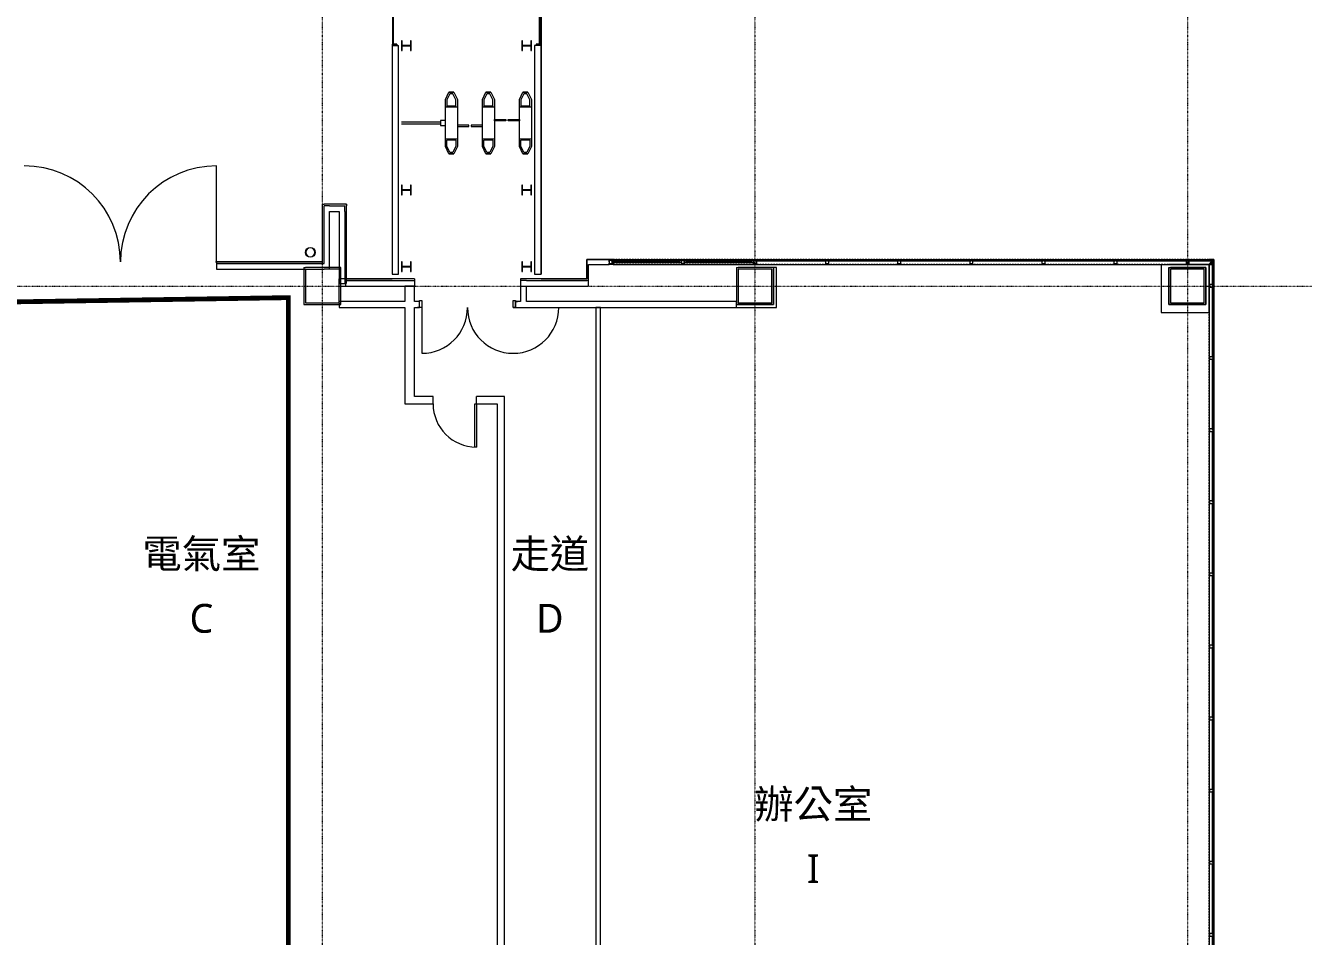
# Model space of a CAD drawing. Extents: x -181672 to 290600, y -29000 to 395522.
# Drawn here: x 237426 to 264013, y 76470 to 95418 of the extents above; entities that cross this region are included whole.
import ezdxf
from ezdxf.enums import TextEntityAlignment as Align

# ---------------------------------------------------------------- set-up
doc = ezdxf.new("R2010")
doc.units = 0
doc.header["$LTSCALE"] = 10
for name, pattern in [('H12PL2$0$JJP_三點線', [0.9, 0.3, -0.15, 0, -0.15, 0, -0.15, 0, -0.15]), ('H12PL2$0$JJP_虛線(退縮線、投影線、地下室範圍、非屬本工程、圖面分區)', [0.45, 0.3, -0.15]), ('H12PL2$0$TAI_虛線', [5.644, 2.822, -2.822]), ('XFM7P20PCW$0$中心', [29.999999, 12, -6, 6, -6])]:
    doc.linetypes.add(name, pattern=pattern)
for name, color, linetype in [('H12PL2$0$109N03-1F PLAN_7_4-EQUIP', 252, 'Continuous'), ('H12PL2$0$A-OBJE-MEP', 252, 'Continuous'), ('H12PL2$0$A-WALL-EX', 252, 'Continuous'), ('H12PL2$0$A-WALL-IN', 252, 'Continuous'), ('H12PL2$0$A-WINDOW', 252, 'Continuous'), ('H12PL2$0$A-ZONE', 252, 'Continuous'), ('H12PL2$0$Door', 252, 'Continuous'), ('H12PL2$0$S-COL', 252, 'Continuous'), ('H12PL2$0$S-GRID', 252, 'Continuous')]:
    doc.layers.add(name, color=color, linetype=linetype)
doc.styles.add('H12PL2$0$Standard', font='', dxfattribs={"width": 0.8})
doc.styles.get('H12PL2$0$Standard').set_extended_font_data('Microsoft JhengHei')

# ---------------------------------------------------------------- blocks, each defined once
blk = doc.blocks.new('H12PL2')
at = {"layer": 'H12PL2$0$109N03-1F PLAN_7_4-EQUIP', "lineweight": 0}
for p, q in [((246410, 93723.69), (246160, 93723.69)), ((246380, 93743.69), (246190, 93743.69)), ((247180, 93723.69), (246930, 93723.69)), ((247150, 93743.69), (246960, 93743.69)), ((247950, 93723.69), (247700, 93723.69)), ((247920, 93743.69), (247730, 93743.69)), ((246410, 93056.31), (246160, 93056.31)), ((247180, 93056.31), (246930, 93056.31)), ((247950, 93056.31), (247700, 93056.31)), ((246380, 93036.31), (246190, 93036.31)), ((247150, 93036.31), (246960, 93036.31)), ((247920, 93036.31), (247730, 93036.31))]:
    blk.add_line(p, q, dxfattribs=at)
at = {"layer": 'H12PL2$0$109N03-1F PLAN_7_4-EQUIP', "lineweight": 0, "flags": 128}
for points in [[(246235, 92750), (246160, 92903.45), (246160, 93876.55), (246235, 94030)], [(246380, 93743.69), (246380, 93869.61), (246316.27, 94000), (246285, 94000), (246253.73, 94000), (246190, 93869.61), (246190, 93743.69)], [(246335, 94030), (246235, 94030)], [(246235, 94030), (246285, 94030)], [(246235, 94030), (246335, 94030)], [(246285, 94030), (246335, 94030)], [(246335, 94030), (246410, 93876.55), (246410, 92903.45), (246335, 92750)], [(247005, 92750), (246930, 92903.45), (246930, 93876.55), (247005, 94030)], [(247150, 93743.69), (247150, 93869.61), (247086.27, 94000), (247055, 94000), (247023.73, 94000), (246960, 93869.61), (246960, 93743.69)], [(247105, 94030), (247005, 94030)], [(247005, 94030), (247055, 94030)], [(247005, 94030), (247105, 94030)], [(247055, 94030), (247105, 94030)], [(247105, 94030), (247180, 93876.55), (247180, 92903.45), (247105, 92750)], [(247775, 92750), (247700, 92903.45), (247700, 93876.55), (247775, 94030)], [(247920, 93743.69), (247920, 93869.61), (247856.27, 94000), (247825, 94000), (247793.73, 94000), (247730, 93869.61), (247730, 93743.69)], [(247875, 94030), (247775, 94030)], [(247775, 94030), (247825, 94030)], [(247775, 94030), (247875, 94030)], [(247825, 94030), (247875, 94030)], [(247875, 94030), (247950, 93876.55)], [(247950, 93876.55), (247950, 92903.45)], [(245250, 93415), (246060, 93415), (246060, 93365), (245250, 93365)], [(247950, 93343), (247950, 93318)], [(246380, 93036.31), (246380, 92910.39), (246316.27, 92780), (246285, 92780), (246253.73, 92780), (246190, 92910.39), (246190, 93036.31)], [(247150, 93036.31), (247150, 92910.39), (247086.27, 92780), (247055, 92780), (247023.73, 92780), (246960, 92910.39), (246960, 93036.31)], [(247920, 93036.31), (247920, 92910.39), (247856.27, 92780), (247825, 92780), (247793.73, 92780), (247730, 92910.39), (247730, 93036.31)], [(247950, 92903.45), (247875, 92750)], [(246235, 92750), (246335, 92750)], [(246285, 92750), (246235, 92750)], [(246335, 92750), (246285, 92750)], [(247005, 92750), (247105, 92750)], [(247055, 92750), (247005, 92750)], [(247105, 92750), (247055, 92750)], [(247775, 92750), (247875, 92750)], [(247825, 92750), (247775, 92750)], [(247875, 92750), (247825, 92750)]]:
    blk.add_lwpolyline(points, dxfattribs=at)
for points in [[(246060, 93340), (246160, 93340), (246160, 93440), (246060, 93440)], [(246645, 93343), (246410, 93343), (246410, 93318), (246645, 93318)], [(246930, 93343), (246695, 93343), (246695, 93318), (246930, 93318)], [(247415, 93437), (247180, 93437), (247180, 93462), (247415, 93462)], [(247700, 93437), (247465, 93437), (247465, 93462), (247700, 93462)]]:
    blk.add_lwpolyline(points, close=True, dxfattribs=at)
at = {"layer": 'H12PL2$0$A-OBJE-MEP', "lineweight": 0, "flags": 128}
blk.add_lwpolyline([(243445, 90700, 1), (243255, 90700, 1)], format="xyb", close=True, dxfattribs=at)
at = {"layer": 'H12PL2$0$A-OBJE-MEP', "lineweight": 0}
blk.add_circle((243350, 90700), 100, dxfattribs=at)
at = {"layer": 'H12PL2$0$A-WALL-EX', "lineweight": 0}
for p, q in [((245050, 95030), (245050, 95000)), ((245060, 95030), (245050, 95030)), ((245050, 95000), (245185, 95000)), ((245150, 95000), (245050, 95000)), ((245060, 95030), (245060, 95015)), ((245080, 95015), (245060, 95015)), ((245080, 95030), (245080, 95015)), ((245150, 95030), (245080, 95030)), ((245150, 95030), (245150, 95000)), ((248150, 95000), (248015, 95000)), ((248050, 95030), (248050, 95000)), ((248120, 95030), (248050, 95030)), ((248150, 95000), (248050, 95000)), ((248120, 95030), (248120, 95015)), ((248140, 95015), (248120, 95015)), ((248140, 95030), (248140, 95015)), ((248150, 95030), (248140, 95030)), ((248150, 95030), (248150, 95000)), ((243750, 91665), (243635, 91665)), ((243750, 91665), (243635, 91665)), ((243635, 90500), (243635, 91665)), ((243750, 91665), (244065, 91665)), ((244065, 91550), (244065, 91665)), ((244065, 91550), (244065, 91665)), ((244065, 91550), (244065, 90150)), ((241400, 90500), (241400, 90465)), ((241400, 90465), (243600, 90465)), ((241400, 90465), (241400, 90385)), ((243600, 90465), (243635, 90465)), ((243600, 90465), (243635, 90465)), ((243635, 90465), (243635, 90500)), ((249570, 90550), (249570, 90450)), ((262150, 90550), (262050, 90550)), ((262150, 90550), (262150, 90450)), ((241400, 90385), (241400, 90350)), ((243950, 90150), (243950, 90050)), ((244065, 90150), (244065, 90050)), ((244100, 90050), (244100, 90150)), ((244082.5, 90115), (244100, 90115)), ((244100, 90115), (245520, 90115)), ((247845, 90115), (249100, 90115)), ((249100, 90115), (249108.17, 90115)), ((249135, 90115), (249108.17, 90115))]:
    blk.add_line(p, q, dxfattribs=at)
at = {"layer": 'H12PL2$0$A-WALL-EX', "linetype": 'H12PL2$0$JJP_虛線(退縮線、投影線、地下室範圍、非屬本工程、圖面分區)', "lineweight": 0}
for p, q in [((243950, 90050), (244065, 90050)), ((244065, 90050), (244100, 90050))]:
    blk.add_line(p, q, dxfattribs=at)
at = {"layer": 'H12PL2$0$A-WALL-EX', "lineweight": 0, "flags": 128}
for points in [[(248150, 115000), (248150, 90250)], [(245050, 95000), (245050, 90250)], [(245185, 90250), (245185, 95000)], [(248015, 95000), (248015, 90250)], [(248150, 95000), (248150, 90250)], [(248150, 90250), (248150, 95000)], [(243600, 91700), (243635, 91700)], [(243600, 91700), (243600, 90500)], [(244100, 91700), (243635, 91700)], [(243750, 91550), (243950, 91550)], [(243750, 90350), (243750, 91550)], [(243950, 91550), (243950, 90150)], [(244100, 90150), (244100, 91700)], [(244100, 90150), (244100, 91700)], [(244100, 91700), (244100, 91665)], [(244100, 90150), (244100, 91665)], [(241379.97, 90500), (243599.97, 90500)], [(241380, 90500), (243600, 90500)], [(243600, 90500), (241400, 90500)], [(249100, 90150), (249100, 90550)], [(249100, 90150), (249100, 90550)], [(249100, 90550), (249570, 90550)], [(249100, 90550), (262150, 90550)], [(249100, 90550), (249100, 90450)], [(249570, 90550), (249100, 90550)], [(249100, 90450), (249100, 90150)], [(249135, 90150), (249135, 90450)], [(249135, 90450), (249570, 90450)], [(249570.59, 90550), (249570, 90550)], [(252600.59, 90550), (252600, 90550)], [(241400, 90350), (243635, 90350)], [(243750, 90350), (243635, 90350)], [(243750, 90350), (243635, 90350)], [(244065, 90150), (243950, 90150)], [(244082.5, 90150), (244065, 90150)], [(244082.5, 90150), (244082.5, 90115)], [(244100, 90150), (245050, 90150)], [(244100, 90150), (245050, 90150)], [(245520, 90150), (244100, 90150)], [(245050, 90250), (245185, 90250)], [(245520, 90150), (245520, 90115)], [(249100, 90150), (247845, 90150)], [(248015, 90250), (248150, 90250)], [(248150, 90150), (249100, 90150)], [(248150, 90150), (249100, 90150)], [(249135, 90115), (249135, 90150)], [(243950, 90000), (244065, 90000)], [(244082.5, 90115), (244082.5, 90000)], [(244082.5, 90000), (245520, 90000)], [(245520, 90115), (245520, 90000)], [(247845, 90000), (249135, 90000)], [(249135, 90000), (249135, 90115)]]:
    blk.add_lwpolyline(points, dxfattribs=at)
for points in [[(245060, 95000), (245080, 95000), (245080, 96490), (245060, 96490)], [(248140, 95000), (248120, 95000), (248120, 96490), (248140, 96490)]]:
    blk.add_lwpolyline(points, close=True, dxfattribs=at)
at = {"layer": 'H12PL2$0$A-WALL-IN', "lineweight": 0}
for p, q in [((247845, 90150), (247720, 90150)), ((247845, 90150), (247720, 90150)), ((247720, 90150), (247720, 90115)), ((247845, 90115), (247720, 90115)), ((247720, 90115), (247720, 90000)), ((247720, 90000), (247845, 90000)), ((247720, 90000), (247845, 90000)), ((245620, 89675), (245577, 89675)), ((245620, 89550), (245620, 89675)), ((247620, 89675), (247663, 89675)), ((247620, 89550), (247620, 89675)), ((245620, 89550), (245577, 89550)), ((247620, 89550), (247663, 89550)), ((245905, 87550), (245905, 87700)), ((246805, 87550), (246805, 87700))]:
    blk.add_line(p, q, dxfattribs=at)
at = {"layer": 'H12PL2$0$A-WALL-IN', "lineweight": 0, "flags": 128}
for points in [[(261050, 90450), (261215, 90450)], [(261050, 90450), (261050, 89450)], [(261985, 90450), (261215, 90450)], [(262050, 90450), (261985, 90450)], [(262050, 89615), (262050, 90450)], [(243215, 90385), (243250, 90385)], [(243215, 90385), (243215, 89615)], [(243950, 90385), (243250, 90385)], [(243985, 90385), (243950, 90385)], [(243985, 89650), (243985, 90385)], [(247720, 90150), (247720, 89675)], [(247845, 90150), (247720, 90150)], [(252215, 90385), (252250, 90385)], [(252215, 90385), (252215, 89615)], [(252950, 90385), (252250, 90385)], [(252985, 90385), (252950, 90385)], [(253050, 90385), (252985, 90385)], [(252985, 90385), (252985, 89615)], [(252985, 89650), (252985, 90385)], [(253050, 89615), (253050, 90385)], [(261215, 90385), (261985, 90385)], [(261215, 89615), (261215, 90385)], [(261215, 90385), (261250, 90385)], [(261215, 90385), (261215, 89615)], [(261950, 90385), (261250, 90385)], [(261985, 90385), (261950, 90385)], [(261985, 90385), (261985, 89615)], [(261985, 89650), (261985, 90385)], [(245520, 90000), (245315, 90000)], [(245315, 90000), (245315, 89675)], [(245520, 89675), (245520, 90000)], [(247845, 89675), (247845, 90000)], [(243215, 89615), (243250, 89615)], [(243250, 89615), (243985, 89615)], [(245315, 89675), (243950, 89675)], [(243950, 89650), (243950, 89550)], [(243985, 89615), (243985, 89650)], [(245620, 89675), (245520, 89675)], [(247720, 89675), (247620, 89675)], [(252215, 89675), (247845, 89675)], [(252215, 89550), (252215, 89675)], [(252985, 89615), (252215, 89615)], [(252215, 89550), (252215, 89615)], [(252215, 89615), (252250, 89615)], [(252250, 89615), (252985, 89615)], [(252985, 89615), (252985, 89650)], [(253050, 89550), (253050, 89615)], [(261985, 89615), (261215, 89615)], [(261215, 89615), (261250, 89615)], [(261250, 89615), (261985, 89615)], [(261985, 89615), (261985, 89650)], [(262050, 89450), (262050, 89615)], [(243950, 89550), (245315, 89550)], [(245315, 89550), (245315, 87550)], [(245520, 89550), (245620, 89550)], [(245520, 87700), (245520, 89550)], [(247620, 89550), (252215, 89550)], [(249390, 89550), (249290, 89550)], [(249290, 89550), (249290, 75450)], [(249390, 75450), (249390, 89550)], [(252215, 89550), (253050, 89550)], [(261050, 89450), (261215, 89450)], [(261215, 89450), (262050, 89450)], [(245315, 87550), (245520, 87550)], [(245905, 87700), (245520, 87700)], [(245520, 87550), (245905, 87550)], [(247240, 87700), (246805, 87700)], [(246805, 87550), (247240, 87550)], [(247390, 87700), (247240, 87700)], [(247240, 87550), (247240, 75450)], [(247390, 75450), (247390, 87700)]]:
    blk.add_lwpolyline(points, dxfattribs=at)
at = {"layer": 'H12PL2$0$A-WINDOW', "lineweight": 0}
for p, q in [((249650, 90550), (249570, 90550)), ((249570, 90550), (249570, 90450)), ((249650, 90450), (249570, 90450)), ((249570.79, 90530), (249570.79, 90460)), ((249630.79, 90530), (249570.79, 90530)), ((249630.79, 90460), (249570.79, 90460)), ((249620, 90540), (249620, 90520)), ((249650, 90540), (249620, 90540)), ((249650, 90520), (249620, 90520)), ((249630.79, 90530), (249630.79, 90460)), ((249650, 90550), (249650, 90540)), ((249650, 90520), (249650, 90450)), ((251070.59, 90530), (251070.59, 90460)), ((251130.59, 90530), (251070.59, 90530)), ((251130.59, 90460), (251070.59, 90460)), ((251130.59, 90530), (251130.59, 90460)), ((252570.59, 90530), (252570.59, 90460)), ((252630.59, 90530), (252570.59, 90530)), ((252630.59, 90460), (252570.59, 90460)), ((252630.59, 90530), (252630.59, 90460)), ((254070.49, 90530), (254070.49, 90460)), ((254130.49, 90530), (254070.49, 90530)), ((254130.49, 90460), (254070.49, 90460)), ((254130.49, 90530), (254130.49, 90460)), ((255630.39, 90530), (255570.39, 90530)), ((255570.39, 90530), (255570.39, 90460)), ((255630.39, 90460), (255570.39, 90460)), ((255630.39, 90530), (255630.39, 90460)), ((257070.3, 90530), (257070.3, 90460)), ((257130.3, 90530), (257070.3, 90530)), ((257130.3, 90460), (257070.3, 90460)), ((257130.3, 90530), (257130.3, 90460)), ((258570.2, 90530), (258570.2, 90460)), ((258630.2, 90530), (258570.2, 90530)), ((258630.2, 90460), (258570.2, 90460)), ((258630.2, 90530), (258630.2, 90460)), ((260070.1, 90530), (260070.1, 90460)), ((260130.1, 90530), (260070.1, 90530)), ((260130.1, 90460), (260070.1, 90460)), ((260130.1, 90530), (260130.1, 90460)), ((261630, 90530), (261570, 90530)), ((261570, 90530), (261570, 90460)), ((261630, 90460), (261570, 90460)), ((261630, 90530), (261630, 90460)), ((262130, 90030), (262060, 90030)), ((262060, 90030), (262060, 89970)), ((262130, 89970), (262060, 89970)), ((262130, 90030), (262130, 89970)), ((262060, 88530), (262060, 88470)), ((262130, 88530), (262060, 88530)), ((262130, 88470), (262060, 88470)), ((262130, 88530), (262130, 88470)), ((262060, 87030), (262060, 86970)), ((262130, 87030), (262060, 87030)), ((262130, 86970), (262060, 86970)), ((262130, 87030), (262130, 86970)), ((262060, 85530), (262060, 85470)), ((262130, 85530), (262060, 85530)), ((262130, 85470), (262060, 85470)), ((262130, 85530), (262130, 85470)), ((262060, 84030), (262060, 83970)), ((262130, 84030), (262060, 84030)), ((262130, 84030), (262130, 83970)), ((262130, 83970), (262060, 83970)), ((262060, 82530), (262060, 82470)), ((262130, 82530), (262060, 82530)), ((262130, 82470), (262060, 82470)), ((262130, 82530), (262130, 82470)), ((262060, 81030), (262060, 80970)), ((262130, 81030), (262060, 81030)), ((262130, 80970), (262060, 80970)), ((262130, 81030), (262130, 80970)), ((262060, 79530), (262060, 79470)), ((262130, 79530), (262060, 79530)), ((262130, 79530), (262130, 79470)), ((262130, 79470), (262060, 79470)), ((262060, 78030), (262060, 77970)), ((262130, 78030), (262060, 78030)), ((262130, 77970), (262060, 77970)), ((262130, 78030), (262130, 77970)), ((262060, 76530), (262060, 76470)), ((262130, 76530), (262060, 76530)), ((262130, 76470), (262060, 76470)), ((262130, 76530), (262130, 76470))]:
    blk.add_line(p, q, dxfattribs=at)
at = {"layer": 'H12PL2$0$A-WINDOW', "linetype": 'H12PL2$0$TAI_虛線', "lineweight": 0, "flags": 128}
for points in [[(262150, 90550), (262100, 90550), (261600, 90550), (260600, 90550), (260100.1, 90550), (259100, 90550), (258600.2, 90550), (257600, 90550), (257100.3, 90550), (256100, 90550), (255600.39, 90550), (254600, 90550), (254100.49, 90550), (253100, 90550), (252600.59, 90550), (251600, 90550), (251100.59, 90550), (250100, 90550), (249600.79, 90550), (249570, 90550)], [(249570, 90450), (249570, 90550)], [(262100, 90450), (262050, 90450), (261600, 90450), (260600, 90450), (260100.1, 90450), (259100, 90450), (258600.2, 90450), (257600, 90450), (257100.3, 90450), (256100, 90450), (255600.39, 90450), (254600, 90450), (254100.49, 90450), (253100, 90450), (252600.59, 90450), (251600, 90450), (251100.59, 90450), (250100, 90450), (249600.79, 90450), (249570, 90450)], [(262050, 90450), (262100, 90500)], [(262050, 30520), (262050, 31500), (262050, 33000), (262050, 34500), (262050, 36000), (262050, 37500), (262050, 39000), (262050, 40500), (262050, 42000), (262050, 43500), (262050, 45000), (262050, 46500), (262050, 48000), (262050, 49500), (262050, 51000), (262050, 52500), (262050, 54000), (262050, 55500), (262050, 57000), (262050, 58500), (262050, 60000), (262050, 61500), (262050, 63000), (262050, 64500), (262050, 66000), (262050, 67500), (262050, 69000), (262050, 70500), (262050, 72000), (262050, 73500), (262050, 75000), (262050, 76500), (262050, 78000), (262050, 79500), (262050, 81000), (262050, 82500), (262050, 84000), (262050, 85500), (262050, 87000), (262050, 88500), (262050, 90000), (262050, 90450)], [(262100, 90450), (262100, 90500)], [(262150, 30520), (262150, 31500), (262150, 33000), (262150, 34500), (262150, 36000), (262150, 37500), (262150, 39000), (262150, 40500), (262150, 42000), (262150, 43500), (262150, 45000), (262150, 46500), (262150, 48000), (262150, 49500), (262150, 51000), (262150, 52500), (262150, 54000), (262150, 55500), (262150, 57000), (262150, 58500), (262150, 60000), (262150, 61500), (262150, 63000), (262150, 64500), (262150, 66000), (262150, 67500), (262150, 69000), (262150, 70500), (262150, 72000), (262150, 73500), (262150, 75000), (262150, 76500), (262150, 78000), (262150, 79500), (262150, 81000), (262150, 82500), (262150, 84000), (262150, 85500), (262150, 87000), (262150, 88500), (262150, 90000), (262150, 90550)]]:
    blk.add_lwpolyline(points, dxfattribs=at)
at = {"layer": 'H12PL2$0$A-WINDOW', "lineweight": 0, "flags": 128}
for points in [[(249630.79, 90540), (249675.79, 90540), (249675.79, 90485), (249630.79, 90485)], [(249675.79, 90540), (251025.59, 90540), (251025.59, 90530.18), (249675.79, 90530.18)], [(249675.79, 90530.18), (251025.59, 90530.18), (251025.59, 90494.82), (249675.79, 90494.82)], [(249675.79, 90494.82), (251025.59, 90494.82), (251025.59, 90485), (249675.79, 90485)], [(251070.59, 90485), (251025.59, 90485), (251025.59, 90540), (251070.59, 90540)], [(251130.59, 90540), (251175.59, 90540), (251175.59, 90485), (251130.59, 90485)], [(251175.59, 90540), (252525.59, 90540), (252525.59, 90530.18), (251175.59, 90530.18)], [(251175.59, 90530.18), (252525.59, 90530.18), (252525.59, 90494.82), (251175.59, 90494.82)], [(251175.59, 90494.82), (252525.59, 90494.82), (252525.59, 90485), (251175.59, 90485)], [(252570.59, 90485), (252525.59, 90485), (252525.59, 90540), (252570.59, 90540)], [(254090.49, 90540), (254090.49, 90520), (252610.59, 90520), (252610.59, 90540)], [(255590.39, 90540), (255590.39, 90520), (254110.49, 90520), (254110.49, 90540)], [(257090.3, 90540), (257090.3, 90520), (255610.39, 90520), (255610.39, 90540)], [(258590.2, 90540), (258590.2, 90520), (257110.3, 90520), (257110.3, 90540)], [(260090.1, 90540), (260090.1, 90520), (258610.2, 90520), (258610.2, 90540)], [(261590, 90540), (261590, 90520), (260110.1, 90520), (260110.1, 90540)], [(262130, 90540), (262130, 90520), (261610, 90520), (261610, 90540)], [(262140, 90010), (262120, 90010), (262120, 90530), (262140, 90530)], [(262140, 88510), (262120, 88510), (262120, 89990), (262140, 89990)], [(262140, 87010), (262120, 87010), (262120, 88490), (262140, 88490)], [(262140, 85510), (262120, 85510), (262120, 86990), (262140, 86990)], [(262140, 84010), (262120, 84010), (262120, 85490), (262140, 85490)], [(262140, 82510), (262120, 82510), (262120, 83990), (262140, 83990)], [(262140, 81010), (262120, 81010), (262120, 82490), (262140, 82490)], [(262140, 79510), (262120, 79510), (262120, 80990), (262140, 80990)], [(262140, 78010), (262120, 78010), (262120, 79490), (262140, 79490)], [(262140, 76510), (262120, 76510), (262120, 77990), (262140, 77990)], [(262140, 75010), (262120, 75010), (262120, 76490), (262140, 76490)]]:
    blk.add_lwpolyline(points, close=True, dxfattribs=at)
for points in [[(249650, 90550), (250100, 90550), (251100.59, 90550), (251600, 90550), (252600.59, 90550), (253100, 90550), (254100.49, 90550), (254600, 90550), (255600.39, 90550), (256100, 90550), (257100.3, 90550), (257600, 90550), (258600.2, 90550), (259100, 90550), (260100.1, 90550), (260600, 90550), (261600, 90550), (262100, 90550), (262150, 90550)], [(262140, 90540), (262100, 90540), (261600, 90540), (260600, 90540), (260100.1, 90540), (259100, 90540), (258600.2, 90540), (257600, 90540), (257100.3, 90540), (256100, 90540), (255600.39, 90540), (254600, 90540), (254100.49, 90540), (253100, 90540), (252600.59, 90540), (251600, 90540), (251100.59, 90540), (250100, 90540), (249650, 90540)], [(251070.59, 90520), (250100, 90520), (249650, 90520)], [(249650, 90450), (250100, 90450), (251100.59, 90450), (251600, 90450), (252600.59, 90450), (253100, 90450), (254100.49, 90450), (254600, 90450), (255600.39, 90450), (256100, 90450), (257100.3, 90450), (257600, 90450), (258600.2, 90450), (259100, 90450), (260100.1, 90450), (260600, 90450), (261600, 90450), (262050, 90450), (262100, 90450)], [(252570.59, 90520), (251600, 90520), (251130.59, 90520)], [(254070.49, 90520), (253100, 90520), (252630.59, 90520)], [(255570.39, 90520), (254600, 90520), (254130.49, 90520)], [(257070.3, 90520), (256100, 90520), (255630.39, 90520)], [(258570.2, 90520), (257600, 90520), (257130.3, 90520)], [(260070.1, 90520), (259100, 90520), (258630.2, 90520)], [(261570, 90520), (260600, 90520), (260130.1, 90520)], [(262120, 90520), (262100, 90520), (261630, 90520)], [(262050, 90450), (262100, 90500)], [(262050, 90450), (262050, 90000), (262050, 88500), (262050, 87000), (262050, 85500), (262050, 84000), (262050, 82500), (262050, 81000), (262050, 79500), (262050, 78000), (262050, 76500), (262050, 75000)], [(262100, 90500), (262100, 90450)], [(262120, 90030), (262120, 90520)], [(262140, 75000), (262140, 76500), (262140, 78000), (262140, 79500), (262140, 81000), (262140, 82500), (262140, 84000), (262140, 85500), (262140, 87000), (262140, 88500), (262140, 90000), (262140, 90540)], [(262150, 90550), (262150, 90000), (262150, 88500), (262150, 87000), (262150, 85500), (262150, 84000), (262150, 82500), (262150, 81000), (262150, 79500), (262150, 78000), (262150, 76500), (262150, 75000)], [(262120, 88530), (262120, 89970)], [(262120, 87030), (262120, 88470)], [(262120, 85530), (262120, 86970)], [(262120, 84030), (262120, 85470)], [(262120, 82530), (262120, 83970)], [(262120, 81030), (262120, 82470)], [(262120, 79530), (262120, 80970)], [(262120, 78030), (262120, 79470)], [(262120, 76530), (262120, 77970)]]:
    blk.add_lwpolyline(points, dxfattribs=at)
at = {"layer": 'H12PL2$0$Door', "lineweight": 0}
for p, q in [((245050, 95000), (245185, 95000)), ((248150, 95000), (248015, 95000)), ((241400, 90500), (241400, 92500)), ((241400, 90500), (241400, 90465)), ((241400, 90500), (241400, 90465)), ((241400, 90465), (241400, 90385)), ((241400, 90465), (241400, 90385)), ((249570, 90550), (249570, 90450)), ((262150, 90550), (262050, 90550)), ((262150, 90550), (262150, 90450)), ((241400, 90385), (241400, 90350)), ((245620, 89675), (245577, 89675)), ((245620, 89675), (245577, 89675)), ((245620, 89700), (245670, 89700)), ((245620, 89550), (245620, 89700)), ((245620, 89550), (245620, 89675)), ((245620, 89550), (245620, 89675)), ((245670, 89700), (245670, 89550)), ((247570, 89550), (247570, 89700)), ((247570, 89700), (247620, 89700)), ((247620, 89700), (247620, 89550)), ((247620, 89550), (247620, 89675)), ((247620, 89550), (247620, 89675)), ((247620, 89675), (247663, 89675)), ((247620, 89675), (247663, 89675)), ((245620, 89550), (245577, 89550)), ((245620, 89550), (245577, 89550)), ((245670, 89550), (245620, 89550)), ((245670, 89550), (245670, 88600)), ((247620, 89550), (247570, 89550)), ((247570, 89550), (248520, 89550)), ((247620, 89550), (247663, 89550)), ((247620, 89550), (247663, 89550)), ((245905, 87550), (245905, 87700)), ((246775, 86650), (246775, 87550)), ((246775, 87550), (246805, 87550)), ((246805, 87550), (246805, 87700)), ((246805, 87550), (246805, 86650)), ((246805, 86650), (246775, 86650))]:
    blk.add_line(p, q, dxfattribs=at)
for centre, radius, start, end in [((237400, 90500), 2000, 0, 90), ((241400, 90500), 2000, 90, 180), ((245670, 89550), 950, 270, 0), ((247570, 89550), 950, 180, 0), ((246805, 87550), 900, 180, 270)]:
    blk.add_arc(centre, radius, start, end, dxfattribs=at)
at = {"layer": 'H12PL2$0$S-COL', "lineweight": 0, "flags": 128}
for points in [[(245450, 95100), (245438, 95100), (245438, 95004), (245262, 95004), (245262, 95100), (245250, 95100), (245250, 94900), (245262, 94900), (245262, 94996), (245438, 94996), (245438, 94900), (245450, 94900)], [(247950, 95100), (247938, 95100), (247938, 95004), (247762, 95004), (247762, 95100), (247750, 95100), (247750, 94900), (247762, 94900), (247762, 94996), (247938, 94996), (247938, 94900), (247950, 94900)], [(245450, 92100), (245438, 92100), (245438, 92004), (245262, 92004), (245262, 92100), (245250, 92100), (245250, 91900), (245262, 91900), (245262, 91996), (245438, 91996), (245438, 91900), (245450, 91900)], [(247950, 92100), (247938, 92100), (247938, 92004), (247762, 92004), (247762, 92100), (247750, 92100), (247750, 91900), (247762, 91900), (247762, 91996), (247938, 91996), (247938, 91900), (247950, 91900)], [(245450, 90500), (245438, 90500), (245438, 90404), (245262, 90404), (245262, 90500), (245250, 90500), (245250, 90300), (245262, 90300), (245262, 90396), (245438, 90396), (245438, 90300), (245450, 90300)], [(247950, 90500), (247938, 90500), (247938, 90404), (247762, 90404), (247762, 90500), (247750, 90500), (247750, 90300), (247762, 90300), (247762, 90396), (247938, 90396), (247938, 90300), (247950, 90300)], [(252250, 89650), (252950, 89650), (252950, 90350), (252250, 90350)], [(261250, 89650), (261950, 89650), (261950, 90350), (261250, 90350)]]:
    blk.add_lwpolyline(points, close=True, dxfattribs=at)
for points in [[(243250, 90350), (243250, 89650), (243950, 89650), (243950, 90150)], [(243950, 90350), (243750, 90350)]]:
    blk.add_lwpolyline(points, dxfattribs=at)
at = {"layer": 'H12PL2$0$S-GRID', "linetype": 'H12PL2$0$JJP_三點線', "lineweight": 0}
for p, q in [((243600, 128250), (243600, -28000)), ((252600, 128250), (252600, -28000)), ((261600, 128250), (261600, -28000)), ((-29000, 90000), (289600, 90000))]:
    blk.add_line(p, q, dxfattribs=at)
at = {"layer": 'H12PL2$0$A-ZONE', "style": 'H12PL2$0$Standard'}
for s, p in [('電氣室', (241084.43, 84731.38)), ('走道', (248334.43, 84729.1)), ('C', (241084.43, 83387.21)), ('D', (248334.43, 83387.21)), ('辦公室', (253813.87, 79522.37)), ('I', (253813.87, 78178.2))]:
    blk.add_text(s, height=600, dxfattribs=at).set_placement(p, align=Align.TOP_CENTER)
blk = doc.blocks.new('XFM7P20PCW')
at = {"color": 1, "linetype": 'XFM7P20PCW$0$中心', "ltscale": 200, "const_width": 100}
blk.add_lwpolyline([(176047.39483, 88731), (242893.75, 89758), (242893.75, 566.5), (176047.39483, -460.5)], close=True, dxfattribs=at)

msp = doc.modelspace()

# ---------------------------------------------------------------- block references
for name in ['XFM7P20PCW', 'H12PL2']:
    msp.add_blockref(name, (0, 0))

doc.saveas('drawing.dxf')
